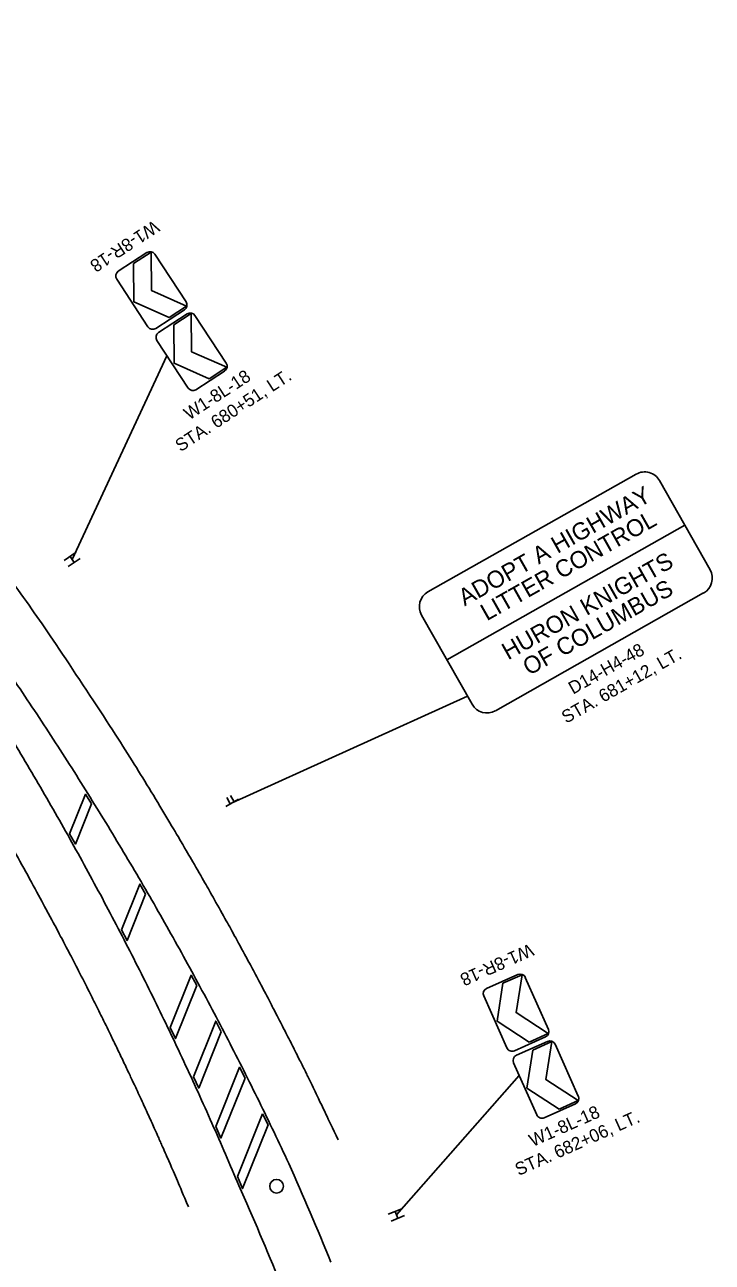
# Model space of a CAD drawing. Extents: x 138941 to 142028, y 334852 to 336890.
# Drawn here: x 141301.6 to 141452.4, y 335832.2 to 336103.9 of the extents above; entities that cross this region are included whole.
import ezdxf

# ---------------------------------------------------------------- set-up
doc = ezdxf.new("R2010")
doc.units = 0
for name, color, linetype in [('_CIVIL_CONSTRUCTION', 7, 'Continuous'), ('PM_P_Channelizing_Line', 7, 'Continuous'), ('PM_P_CL_Pass_Proh_Rt', 7, 'Continuous'), ('PM_P_Yield_Line', 7, 'Continuous'), ('SC_Scratch1', 7, 'Continuous'), ('SC_Scratch2', 7, 'Continuous')]:
    doc.layers.add(name, color=color, linetype=linetype)

msp = doc.modelspace()

# ---------------------------------------------------------------- linework, layer by layer
at = {"layer": '_CIVIL_CONSTRUCTION'}
for radius in [770, 758]:
    msp.add_arc((140655.65, 335541.68), radius, 22.16309, 23.91929, dxfattribs=at)
for points in [[(141190.5, 336103.92), (141192.8, 336101.79), (141195.12, 336099.64), (141198.6, 336096.39), (141199.76, 336095.3), (141201.51, 336093.65), (141202.09, 336093.1), (141203.24, 336092), (141203.82, 336091.45), (141206.7, 336088.68), (141208.99, 336086.46), (141212.39, 336083.1), (141213.52, 336081.98), (141215.78, 336079.73), (141216.9, 336078.6), (141220.27, 336075.21), (141222.5, 336072.93), (141226.93, 336068.35), (141229.13, 336066.04), (141233.5, 336061.41), (141235.68, 336059.08), (141239.99, 336054.39), (141242.14, 336052.03), (141252.78, 336040.17), (141261.07, 336030.47), (141277.15, 336010.69), (141284.95, 336000.6), (141300.03, 335980.05), (141307.33, 335969.59), (141321.39, 335948.32), (141328.16, 335937.51), (141336.29, 335923.81), (141337.9, 335921.06), (141341.08, 335915.54), (141342.65, 335912.77), (141345.77, 335907.2), (141347.31, 335904.41), (141350.36, 335898.81), (141351.87, 335896.01), (141354.1, 335891.78), (141354.84, 335890.37), (141356.31, 335887.55), (141357.04, 335886.13), (141359.22, 335881.88), (141360.66, 335879.04), (141362.44, 335875.46), (141362.8, 335874.74), (141363.5, 335873.31), (141363.86, 335872.59), (141364.91, 335870.44), (141365.6, 335869), (141367.66, 335864.71), (141369.02, 335861.85), (141370.36, 335859.02)], [(141173.86, 336086.63), (141176.06, 336084.43), (141178.24, 336082.24), (141181.48, 336078.96), (141182.56, 336077.87), (141184.16, 336076.23), (141184.69, 336075.68), (141185.75, 336074.58), (141186.28, 336074.03), (141188.93, 336071.28), (141191.04, 336069.06), (141194.18, 336065.71), (141195.23, 336064.58), (141197.31, 336062.33), (141198.35, 336061.21), (141201.46, 336057.81), (141203.51, 336055.54), (141207.59, 336050.97), (141209.62, 336048.67), (141213.65, 336044.05), (141215.64, 336041.73), (141219.61, 336037.06), (141221.58, 336034.71), (141231.36, 336022.92), (141238.96, 336013.29), (141253.66, 335993.67), (141260.77, 335983.69), (141274.49, 335963.37), (141281.1, 335953.05), (141293.81, 335932.08), (141299.91, 335921.45), (141307.2, 335907.97), (141308.64, 335905.27), (141311.49, 335899.84), (141312.89, 335897.12), (141315.68, 335891.66), (141317.05, 335888.92), (141319.09, 335884.8), (141319.76, 335883.43), (141321.1, 335880.67), (141322.43, 335877.91), (141323.75, 335875.14), (141325.05, 335872.37), (141325.71, 335870.98), (141327.64, 335866.81), (141328.91, 335864.02), (141330.48, 335860.54), (141330.79, 335859.84), (141331.41, 335858.45), (141331.72, 335857.75), (141332.64, 335855.65), (141333.25, 335854.25), (141335.08, 335850.01), (141336.29, 335847.17), (141337.51, 335844.3)]]:
    msp.add_open_spline(points, degree=3, dxfattribs=at)
at = {"layer": 'PM_P_Channelizing_Line'}
for p, q in [((141329.31, 336053.99), (141325.47, 336051.48)), ((141333.24, 336039.63), (141337.07, 336042.14)), ((141334.29, 336038.02), (141338.12, 336040.54)), ((141345.89, 336028.69), (141342.05, 336026.17)), ((141394.18, 335964.47), (141446.39, 335994.03)), ((141310.22, 335986.27), (141312.87, 335988.06)), ((141311.55, 335987.16), (141312.44, 335985.84)), ((141311.12, 335984.94), (141313.77, 335986.74)), ((141311.99, 335986.5), (141311.99, 335986.5)), ((141348.48, 335933.84), (141345.69, 335932.26)), ((141346.67, 335932.81), (141345.88, 335934.2)), ((141347.5, 335933.29), (141346.71, 335934.68)), ((141347.08, 335933.05), (141347.08, 335933.05)), ((141347.08, 335933.05), (141347.08, 335933.05)), ((141410.69, 335895.3), (141406.5, 335893.44)), ((141412.27, 335880.5), (141416.45, 335882.36)), ((141413.05, 335878.74), (141417.24, 335880.61)), ((141423, 335867.67), (141418.82, 335865.8)), ((141381.35, 335842.69), (141384.31, 335843.92)), ((141382.83, 335843.31), (141383.45, 335841.83)), ((141381.97, 335841.21), (141384.92, 335842.45)), ((141383.14, 335842.57), (141383.14, 335842.57))]:
    msp.add_line(p, q, dxfattribs=at)
for points in [[(141322.11, 336049.77), (141328.38, 336053.88)], [(141337.07, 336042.14), (141329.36, 336045.56), (141329.31, 336053.99)], [(141330.11, 336053.52), (141336.96, 336043.07)], [(141325.47, 336051.48), (141325.52, 336043.04), (141333.24, 336039.63)], [(141328.6, 336037.59), (141321.75, 336048.04)], [(141336.6, 336041.34), (141330.33, 336037.23)], [(141337.2, 336040.43), (141330.92, 336036.32)], [(141338.12, 336040.54), (141338.17, 336032.1), (141345.89, 336028.69)], [(141345.78, 336029.61), (141338.93, 336040.07)], [(141342.05, 336026.17), (141334.34, 336029.59), (141334.29, 336038.02)], [(141330.56, 336034.59), (141337.41, 336024.13)], [(141339.14, 336023.77), (141345.42, 336027.88)], [(141435.74, 336005.23), (141390.05, 335979.37)], [(141435.74, 336005.23), (141390.05, 335979.37)], [(141451.93, 335984.24), (141440.85, 336003.82)], [(141451.93, 335984.24), (141440.85, 336003.82)], [(141404.83, 335953.27), (141450.52, 335979.13)], [(141404.83, 335953.27), (141450.52, 335979.13)], [(141388.63, 335974.26), (141399.72, 335954.68)], [(141388.63, 335974.26), (141399.72, 335954.68)], [(141402.91, 335892.29), (141409.76, 335895.35)], [(141416.45, 335882.36), (141409.39, 335886.97), (141410.69, 335895.3)], [(141411.41, 335894.71), (141416.5, 335883.29)], [(141406.5, 335893.44), (141405.2, 335885.1), (141412.27, 335880.5)], [(141407.36, 335879.22), (141402.27, 335890.64)], [(141415.86, 335881.64), (141409.01, 335878.59)], [(141416.31, 335880.65), (141409.46, 335877.6)], [(141418.82, 335865.8), (141411.75, 335870.41), (141413.05, 335878.74)], [(141417.24, 335880.61), (141415.93, 335872.27), (141423, 335867.67)], [(141423.04, 335868.6), (141417.96, 335880.02)], [(141408.82, 335875.95), (141413.91, 335864.53)], [(141415.56, 335863.9), (141422.41, 335866.95)]]:
    msp.add_lwpolyline(points, dxfattribs=at)
msp.add_circle((141356.82, 335848.85), 1.5, dxfattribs=at)
for centre, radius, start, end in [((141329.07, 336052.84), 1.25, 33.2299, 123.2299), ((141322.79, 336048.73), 1.25, 123.2299, 213.2299), ((141335.92, 336042.38), 1.25, 303.2299, 33.2299), ((141337.88, 336039.38), 1.25, 33.2299, 123.2299), ((141329.64, 336038.27), 1.25, 213.2299, 303.2299), ((141331.61, 336035.27), 1.25, 123.2299, 213.2299), ((141344.73, 336028.93), 1.25, 303.2299, 33.2299), ((141338.46, 336024.82), 1.25, 213.2299, 303.2299), ((141437.59, 336001.97), 3.75, 29.5109, 119.5109), ((141437.59, 336001.97), 3.75, 29.5109, 119.5109), ((141448.67, 335982.39), 3.75, 299.5109, 29.5109), ((141448.67, 335982.39), 3.75, 299.5109, 29.5109), ((141391.9, 335976.11), 3.75, 119.5109, 209.5109), ((141391.9, 335976.11), 3.75, 119.5109, 209.5109), ((141402.98, 335956.53), 3.75, 209.5109, 299.5109), ((141402.98, 335956.53), 3.75, 209.5109, 299.5109), ((141410.27, 335894.2), 1.25, 24.0193, 114.0193), ((141403.42, 335891.15), 1.25, 114.0193, 204.0193), ((141415.35, 335882.79), 1.25, 294.0193, 24.0193), ((141408.5, 335879.73), 1.25, 204.0193, 294.0193), ((141416.81, 335879.51), 1.25, 24.0193, 114.0193), ((141409.96, 335876.46), 1.25, 114.0193, 204.0193), ((141421.9, 335868.09), 1.25, 294.0193, 24.0193), ((141415.05, 335865.04), 1.25, 204.0193, 294.0193)]:
    msp.add_arc(centre, radius, start, end, dxfattribs=at)
at = {"layer": 'PM_P_Yield_Line'}
for p, q in [((141332.77, 336031.21), (141311.99, 335986.5)), ((141398.69, 335956.5), (141347.08, 335933.05)), ((141410.06, 335873.18), (141383.14, 335842.57))]:
    msp.add_line(p, q, dxfattribs=at)
at = {"layer": 'SC_Scratch1'}
for points in [[(141182.35, 336095.11), (141185.88, 336091.57), (141192.94, 336084.49), (141203.27, 336073.62), (141213.39, 336062.56), (141223.29, 336051.31), (141232.96, 336039.88), (141242.39, 336028.25), (141251.6, 336016.45), (141260.57, 336004.48), (141269.29, 335992.34), (141277.78, 335980.03), (141286.02, 335967.56), (141294, 335954.94), (141301.74, 335942.17), (141309.22, 335929.26), (141316.44, 335916.21), (141323.4, 335903.02), (141330.1, 335889.7), (141336.53, 335876.26), (141342.71, 335862.71), (141346.6, 335853.58), (141348.55, 335849.01)], [(141182.35, 336095.11), (141186.02, 336091.71), (141193.37, 336084.92), (141204.13, 336074.45), (141214.71, 336063.79), (141225.07, 336052.92), (141235.23, 336041.83), (141245.17, 336030.55), (141254.89, 336019.07), (141264.38, 336007.4), (141273.65, 335995.53), (141282.68, 335983.49), (141291.49, 335971.26), (141300.05, 335958.86), (141308.37, 335946.28), (141316.44, 335933.54), (141324.27, 335920.64), (141331.85, 335907.59), (141339.17, 335894.38), (141346.22, 335881.02), (141353.04, 335867.53), (141357.36, 335858.43), (141359.52, 335853.88)]]:
    msp.add_open_spline(points, degree=3, dxfattribs=at)
at = {"layer": 'SC_Scratch2'}
for points in [[(141316.23, 335932.84), (141312.69, 335923.99), (141311.43, 335926.24), (141314.92, 335934.95)], [(141328.1, 335913.01), (141324.02, 335902.81), (141322.8, 335905.15), (141326.83, 335915.21)], [(141339.33, 335892.91), (141334.67, 335881.28), (141333.5, 335883.73), (141338.09, 335895.2)], [(141344.7, 335882.77), (141339.74, 335870.39), (141338.59, 335872.9), (141343.48, 335885.11)], [(141349.91, 335872.59), (141344.63, 335859.41), (141343.51, 335861.98), (141348.7, 335874.97)], [(141353.77, 335864.74), (141354.95, 335862.3), (141349.39, 335848.34), (141348.26, 335850.97)]]:
    msp.add_lwpolyline(points, close=True, dxfattribs=at)

# ---------------------------------------------------------------- texts
at = {"layer": 'PM_P_CL_Pass_Proh_Rt'}
for s, p in [('ADOPT A HIGHWAY', (141398.09, 335976.16)), ('LITTER CONTROL', (141402.96, 335972.91)), ('HURON KNIGHTS', (141407.63, 335964.32)), ('OF COLUMBUS', (141412.22, 335960.91))]:
    msp.add_text(s, height=3.75, rotation=29.5109, dxfattribs=at).set_placement(p)
at = {"layer": 'PM_P_Yield_Line'}
for s, rotation, p in [('W1-8R-18', 213.2299, (141329.9, 336061.09)), ('STA. 680+51, LT.', 33.2299, (141335.76, 336010.02)), ('W1-8L-18', 33.2299, (141337.67, 336017)), ('D14-H4-48', 29.5109, (141421.88, 335956.79)), ('STA. 681+12, LT.', 29.5109, (141420.37, 335950.4)), ('W1-8R-18', 204.0193, (141412.41, 335902.21)), ('STA. 682+06, LT.', 24.0193, (141409.92, 335851.08)), ('W1-8L-18', 24.0193, (141413.02, 335857.45))]:
    msp.add_text(s, height=2.8, rotation=rotation, dxfattribs=at).set_placement(p)

doc.saveas('drawing.dxf')
